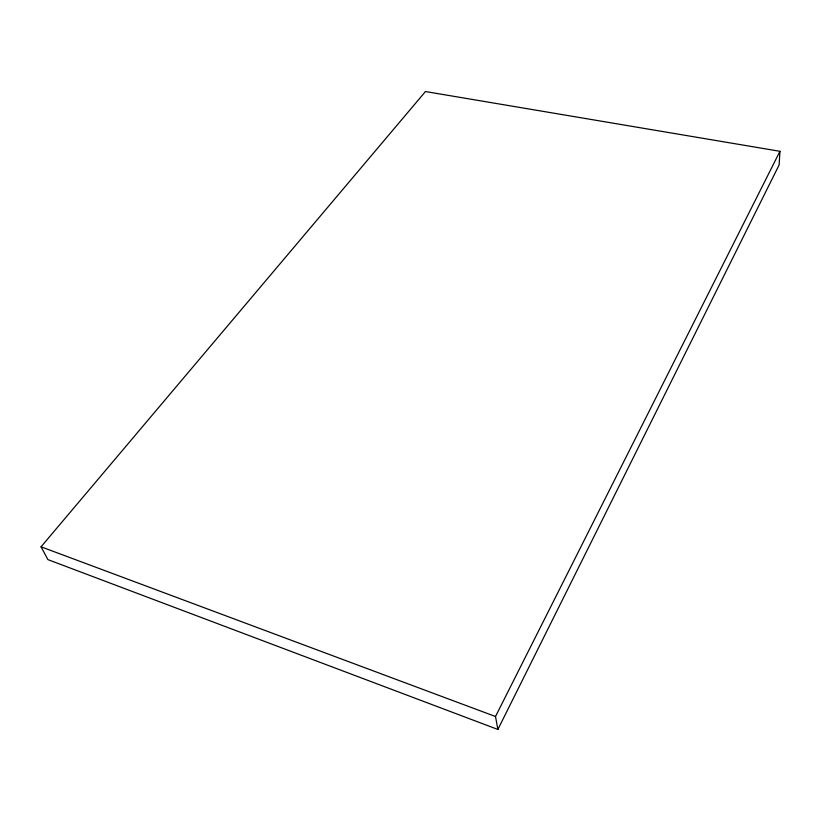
<?xml version="1.0" encoding="UTF-8"?>
<svg xmlns="http://www.w3.org/2000/svg" width="821" height="821" viewBox="0 0 821 821"><rect width="100%" height="100%" fill="white"/><g stroke="black" fill="none" stroke-linecap="round" stroke-linejoin="round"><path stroke-width="1.23" d="M779.95 151.3L779.129 164.939L497.875 729.459L47.916 559.614L41.05 546.807L425.463 91.542L779.95 151.3L495.504 716.517L497.875 729.459M41.05 546.807L495.504 716.517"/></g></svg>
